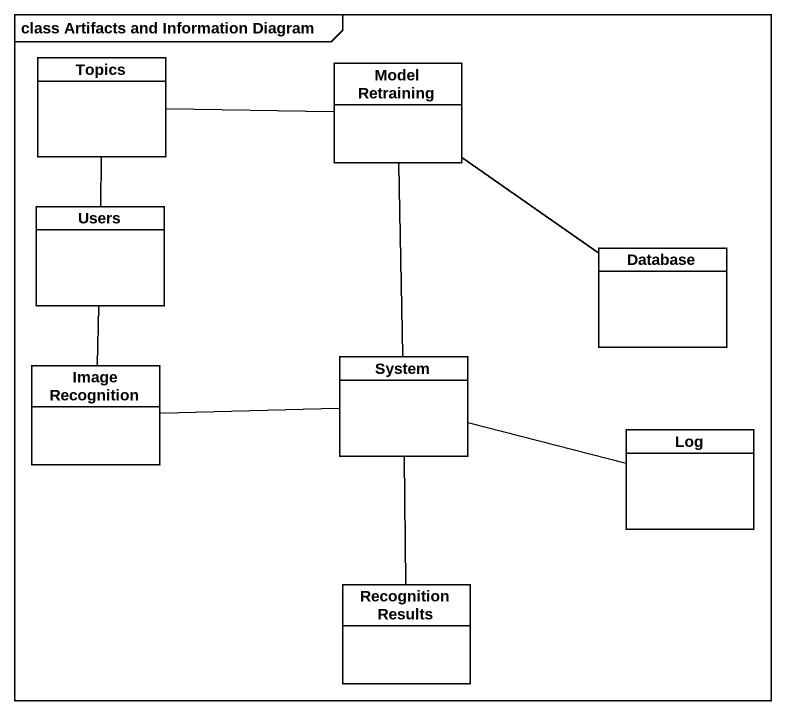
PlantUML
@startuml
mainframe class Artifacts and Information Diagram
hide circle
hide empty members
class Topics
class "Model Retraining" as Model_Retraining
class Users
class "Database" as Database_
class "Image Recognition" as Image_Recognition
class System
class Log
class "Recognition Results" as Recognition_Results
Topics -right- Model_Retraining
Topics -- Users
Model_Retraining -- Database_
Model_Retraining -- System
Users -- Image_Recognition
Image_Recognition -right- System
System -right- Log
System -- Recognition_Results
@enduml
